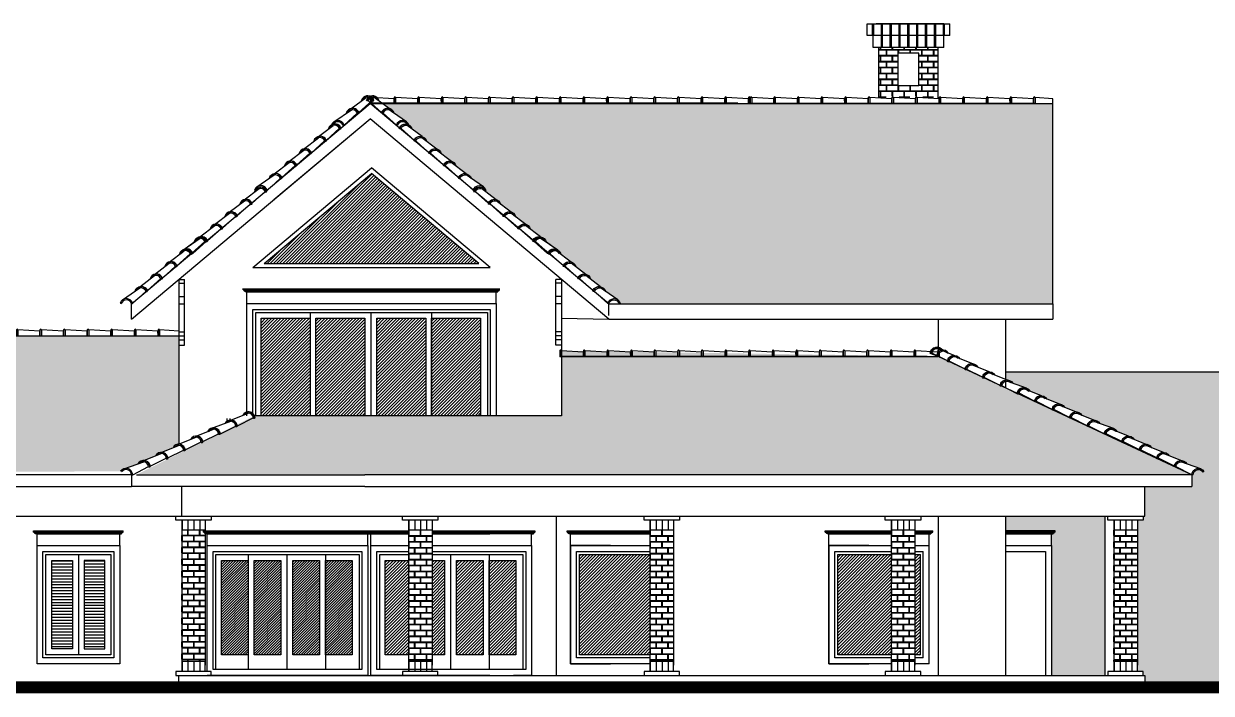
# Model space of a CAD drawing. Header units: millimetres. Extents: x 128 to 761, y 122 to 191.
# Drawn here: x 314.47 to 334.58, y 178.92 to 190.26 of the extents above; entities that cross this region are included whole.
import ezdxf

# ---------------------------------------------------------------- set-up
doc = ezdxf.new("R2010")
doc.units = ezdxf.units.MM
for name, color, linetype in [('ALVENARIA', 7, 'Continuous'), ('CAIXILHOS', 7, 'Continuous'), ('PAREDE', 6, 'Continuous')]:
    doc.layers.add(name, color=color, linetype=linetype)
pattern_1 = [(90, (-80.0025, 17.7912), (-0.1, 6e-18), [])]
pattern_2 = [(45, (-20.5361, -23.588495), (-0.0265165043, 0.0265165043), [])]
pattern_3 = [(90, (-75.9125, 17.7912), (-0.1, 6e-18), [])]
pattern_4 = [(90, (-71.82674, 17.7912), (-0.1, 6e-18), [])]
pattern_5 = [(90, (-68.0575, 17.7912), (-0.1, 6e-18), [])]
pattern_6 = [(0, (-20.5611, -23.5885), (0, 0.25), [0.05, -0.2]), (0, (-20.4361, -23.5385), (0, 0.25), [0.05, -0.2]), (0, (-20.4361, -23.5135), (0, 0.25), [0.05, -0.2]), (90, (-20.5361, -23.5885), (-0.25, 2e-17), [0.25]), (45, (-20.5361, -23.5885), (3e-17, 0.25), [0.07071068, -0.28284272]), (45, (-20.5111, -23.5885), (3e-17, 0.25), [0.03535535, -0.31819804]), (135, (-20.5361, -23.5885), (-0.25, 3e-17), [0.07071068, -0.28284272]), (135, (-20.3111, -23.5885), (-0.25, 3e-17), [0.03535535, -0.31819804]), (26.56505, (-20.4861, -23.5635), (0.25, 2e-10), [0.0559, -0.503117]), (153.43495, (-20.5861, -23.5635), (-0.25, 2e-10), [0.0559, -0.503117]), (26.56505, (-20.4861, -23.5385), (0.25, 2e-10), [0.0559, -0.503117]), (153.43495, (-20.5861, -23.5385), (-0.25, 2e-10), [0.0559, -0.503117])]
pattern_7 = [(45, (-60.317925, -23.588495), (-0.0265165043, 0.0265165043), [])]

# ---------------------------------------------------------------- blocks, each defined once
blk = doc.blocks.new('CUMEEIRA1')
at = {"layer": 'ALVENARIA', "color": 3, "ltscale": 0.5}
for p, q in [((0, 0.1), (0, 0)), ((0, 0), (0.4, 0)), ((0.025, 0.1), (0.025, 0)), ((0.399, 0.075), (0.025, 0.098)), ((0.4, 0), (0.399, 0.075)), ((0.4, 0.1), (0.4, 0)), ((0.4, 0), (0.8, 0)), ((0.425, 0.1), (0.425, 0)), ((0.799, 0.075), (0.425, 0.098)), ((0.8, 0), (0.799, 0.075)), ((0.8, 0.1), (0.8, 0)), ((0.8, 0), (1.2, 0)), ((0.825, 0.1), (0.825, 0)), ((1.199, 0.075), (0.825, 0.098)), ((1.2, 0), (1.199, 0.075)), ((1.2, 0.1), (1.2, 0)), ((1.2, 0), (1.6, 0)), ((1.225, 0.1), (1.225, 0)), ((1.599, 0.075), (1.225, 0.098)), ((1.6, 0), (1.599, 0.075)), ((1.6, 0.1), (1.6, 0)), ((1.6, 0), (2, 0)), ((1.625, 0.1), (1.625, 0)), ((1.999, 0.075), (1.625, 0.098)), ((2, 0), (1.999, 0.075)), ((2, 0.1), (2, 0)), ((2, 0), (2.4, 0)), ((2.025, 0.1), (2.025, 0)), ((2.399, 0.075), (2.025, 0.098)), ((2.4, 0), (2.399, 0.075))]:
    blk.add_line(p, q, dxfattribs=at)
for centre in [(0.012, 0.096), (0.412, 0.096), (0.812, 0.096), (1.212, 0.096), (1.612, 0.096), (2.012, 0.096)]:
    blk.add_arc(centre, 0.013, 355.9613, 160.6924, dxfattribs=at)
blk = doc.blocks.new('CUMEEIRA')
at = {"layer": 'ALVENARIA', "color": 4, "ltscale": 0.5}
for p, q in [((-0.142, 0.13), (-0.131, 0.113)), ((0, 0), (0.018, -0.008)), ((0.018, -0.008), (0.32, 0.002)), ((0.35, -0.003), (0.652, 0.007)), ((0.68, -0.003), (0.976, 0.007)), ((1.003, -0.003), (1.305, 0.007)), ((1.334, -0.003), (1.629, 0.007)), ((0.318, -0.003), (0.337, -0.011)), ((0.648, -0.003), (0.667, -0.011)), ((0.973, -0.003), (0.991, -0.011)), ((1.302, -0.003), (1.32, -0.011)), ((1.626, -0.003), (1.645, -0.011))]:
    blk.add_line(p, q, dxfattribs=at)
at = {"layer": 'ALVENARIA', "color": 3, "ltscale": 0.5}
for p, q in [((-0.076, 0.146), (0.28, 0.112)), ((0.292, 0.13), (0.607, 0.113)), ((0.616, 0.13), (0.931, 0.113)), ((0.94, 0.13), (1.26, 0.113)), ((1.269, 0.13), (1.584, 0.113)), ((0.337, -0.011), (0.348, -0.01)), ((0.667, -0.011), (0.678, -0.01)), ((0.991, -0.011), (1.003, -0.01)), ((1.32, -0.011), (1.331, -0.01)), ((1.645, -0.011), (1.656, -0.01))]:
    blk.add_line(p, q, dxfattribs=at)
at = {"layer": 'ALVENARIA', "color": 4, "ltscale": 0.5}
for centre, radius, start, end in [((-0.083, 0.036), 0.111, 336.6256, 121.8525), ((0.235, 0.033), 0.0907, 336.6256, 109.2265), ((0.568, 0.034), 0.088, 335.4621, 109.848), ((0.893, 0.034), 0.088, 335.4621, 109.848), ((1.222, 0.034), 0.088, 335.4621, 109.848), ((1.546, 0.034), 0.088, 335.4621, 109.848)]:
    blk.add_arc(centre, radius, start, end, dxfattribs=at)
at = {"layer": 'ALVENARIA', "color": 5, "ltscale": 0.5}
blk.add_arc((-0.083, 0.036), 0.0907, 336.6256, 121.8525, dxfattribs=at)
at = {"layer": 'ALVENARIA', "color": 3, "ltscale": 0.5}
for centre, radius, start, end in [((0.238, 0.034), 0.109, 335.7889, 125.8354), ((0.243, 0.029), 0.112, 339.9611, 74.5368), ((0.571, 0.035), 0.106, 334.5638, 127.6865), ((0.575, 0.029), 0.11, 339.5176, 72.6649), ((0.896, 0.035), 0.106, 334.5638, 127.6865), ((0.9, 0.029), 0.11, 339.5176, 72.6649), ((1.225, 0.035), 0.106, 334.5638, 127.6865), ((1.228, 0.029), 0.11, 339.5176, 72.6649), ((1.549, 0.035), 0.106, 334.5638, 127.6865), ((1.553, 0.029), 0.11, 339.5176, 72.6649)]:
    blk.add_arc(centre, radius, start, end, dxfattribs=at)
blk = doc.blocks.new('A$C56FF1092')
at = {"color": 7}
for p, q in [((0, 0), (0, 1.11)), ((0.1, 1.11), (0, 1.11)), ((0.1, 1.048), (0, 1.048)), ((0.1, 1.11), (0.1, 0)), ((0.1, 0.819), (0, 0.819)), ((0.1, 0.699), (0, 0.699)), ((0.1, 0.225), (0, 0.225)), ((0.1, 0.158), (0, 0.158)), ((0.1, 0.09), (0, 0.09)), ((0.1, 0), (0, 0))]:
    blk.add_line(p, q, dxfattribs=at)

msp = doc.modelspace()

# ---------------------------------------------------------------- hatches: boundary and pattern name
h = msp.add_hatch()
h.set_pattern_fill('CONCBLOC', color=8, scale=0.2, style=0)
h.set_pattern_definition([(0, (24.28821, -23.87602), (0.1, 0.1), [0.192, -0.008]), (0, (24.28821, -23.78402), (0.1, 0.1), [0.192, -0.008]), (90, (24.28821, -23.87602), (-0.1, 0.1), [0.092, -0.108]), (90, (24.28021, -23.87602), (-0.1, 0.1), [0.092, -0.108])])
h.paths.add_polyline_path([(329.9553, 189.8588), (328.9541, 189.8588), (328.9541, 189.0165), (329.2739, 189.0365, -0.7573225), (329.2989, 189.0381), (329.2989, 189.013), (329.6739, 189.0365, -0.7573225), (329.6989, 189.0381), (329.6989, 189.013), (329.9553, 189.0291)])
h.paths.add_polyline_path([(329.6297, 189.2088), (329.2797, 189.2088), (329.2797, 189.7588), (329.6297, 189.7588)], flags=16)
h = msp.add_hatch()
h.set_pattern_fill('CONCBLOC', color=8, scale=0.2, style=0)
h.set_pattern_definition([(0, (-60.31793, -23.5885), (0.1, 0.1), [0.192, -0.008]), (0, (-60.31793, -23.4965), (0.1, 0.1), [0.192, -0.008]), (90, (-60.31793, -23.5885), (-0.1, 0.1), [0.092, -0.108]), (90, (-60.32593, -23.5885), (-0.1, 0.1), [0.092, -0.108])])
h.paths.add_polyline_path([(334.4585, 182.6791), (334.4418, 182.6682, 0.7347538), (334.2751, 182.6211), (334.2551, 182.6217), (334.2554, 182.4217), (333.4553, 182.4217), (333.4553, 181.9217), (333.4303, 181.9217), (333.4303, 181.8525), (333.3303, 181.8525), (333.3303, 181.6825), (333.3303, 179.3957), (333.3303, 179.2917), (333.4303, 179.2917), (333.4303, 179.2217), (333.4553, 179.2217), (333.4553, 179.0217), (334.7977, 179.0217), (337.1797, 179.0217), (337.1797, 184.364), (331.0983, 184.364), (331.0983, 184.236), (331.117, 184.2285, -0.0418291), (331.1357, 184.2269, -0.2431071), (331.2188, 184.1719), (331.4355, 184.0949, -0.0258968), (331.4459, 184.0918, -0.2047847), (331.5136, 184.037), (331.7024, 183.9612, -0.0260569), (331.7138, 183.9603, -0.2583509), (331.7989, 183.9033), (332.0002, 183.8223, -0.0259992), (332.0116, 183.8214, -0.2582204), (332.0967, 183.7645), (332.2944, 183.6851, -0.0260569), (332.3058, 183.6842, -0.2580367), (332.3908, 183.6274), (332.5922, 183.5466, -0.0418291), (332.6108, 183.545, -0.2431071), (332.6939, 183.49), (332.9149, 183.4114, -0.1956354), (332.9835, 183.3639), (332.9774, 183.3599, -0.0113056), (332.9797, 183.3557), (333.1774, 183.2764, -0.0260569), (333.1888, 183.2754, -0.2583509), (333.2739, 183.2185), (333.4752, 183.1375, -0.0259992), (333.4866, 183.1366, -0.2582204), (333.5717, 183.0797), (333.7694, 183.0003, -0.0260569), (333.7808, 182.9994, -0.2580367), (333.8658, 182.9426), (334.0672, 182.8618, -0.0418291), (334.0858, 182.8602, -0.2431071), (334.1689, 182.8052), (334.3899, 182.7266, -0.1956354)])
h.paths.add_polyline_path([(332.7768, 181.9217), (331.0983, 181.9217), (331.0983, 181.6717), (331.9368, 181.6717), (331.9368, 181.6517), (331.9287, 181.6517, -0.2154844), (331.9068, 181.6317), (331.9068, 181.6217), (331.8768, 181.6217), (331.8768, 181.4217), (331.8768, 179.2217), (332.7768, 179.2217)])
h = msp.add_hatch()
h.set_pattern_fill('_U', color=8, scale=0.1, angle=90, style=0, pattern_type=0)
h.set_pattern_definition([(90, (356.05728, 182.29758), (-0.1, 6e-18), [])])
h.paths.add_polyline_path([(317.5453, 181.8525), (317.5453, 181.6825), (317.1453, 181.6825), (317.1453, 181.8525)])
h = msp.add_hatch()
h.set_pattern_fill('_U', color=8, scale=0.1, angle=90, style=0, pattern_type=0)
h.set_pattern_definition(pattern_1)
h.paths.add_polyline_path([(321.3853, 181.8525), (321.3853, 181.6825), (320.9853, 181.6825), (320.9853, 181.8525)])
h = msp.add_hatch()
h.set_pattern_fill('_U', color=8, scale=0.1, angle=90, style=0, pattern_type=0)
h.set_pattern_definition(pattern_3)
h.paths.add_polyline_path([(325.4753, 181.8525), (325.4753, 181.6825), (325.0753, 181.6825), (325.0753, 181.8525)])
h = msp.add_hatch()
h.set_pattern_fill('_U', color=8, scale=0.1, angle=90, style=0, pattern_type=0)
h.set_pattern_definition(pattern_4)
h.paths.add_polyline_path([(329.561, 181.8525), (329.561, 181.6825), (329.161, 181.6825), (329.161, 181.8525)])
h = msp.add_hatch()
h.set_pattern_fill('_U', color=8, scale=0.1, angle=90, style=0, pattern_type=0)
h.set_pattern_definition(pattern_5)
h.paths.add_polyline_path([(333.3303, 181.8525), (333.3303, 181.6825), (332.9303, 181.6825), (332.9303, 181.8525)])
h = msp.add_hatch()
h.set_pattern_fill('CONCBLOC', color=8, scale=0.2, style=0)
h.set_pattern_definition([(0, (356.05728, 181.99912), (0.1, 0.1), [0.192, -0.008]), (0, (356.05728, 182.09112), (0.1, 0.1), [0.192, -0.008]), (90, (356.05728, 181.99912), (-0.1, 0.1), [0.092, -0.108]), (90, (356.04928, 181.99912), (-0.1, 0.1), [0.092, -0.108])])
h.paths.add_polyline_path([(317.5453, 181.6825), (317.1453, 181.6825), (317.1453, 179.4617), (317.5453, 179.4617)])
h = msp.add_hatch()
h.set_pattern_fill('CONCBLOC', color=8, scale=0.2, style=0)
h.set_pattern_definition([(0, (-80.0025, 17.7912), (0.1, 0.1), [0.192, -0.008]), (0, (-80.0025, 17.8832), (0.1, 0.1), [0.192, -0.008]), (90, (-80.0025, 17.7912), (-0.1, 0.1), [0.092, -0.108]), (90, (-80.0105, 17.7912), (-0.1, 0.1), [0.092, -0.108])])
h.paths.add_polyline_path([(321.3853, 181.6825), (320.9853, 181.6825), (320.9853, 179.4617), (321.3853, 179.4617)])
h = msp.add_hatch()
h.set_pattern_fill('CONCBLOC', color=8, scale=0.2, style=0)
h.set_pattern_definition([(0, (-75.9125, 17.7912), (0.1, 0.1), [0.192, -0.008]), (0, (-75.9125, 17.8832), (0.1, 0.1), [0.192, -0.008]), (90, (-75.9125, 17.7912), (-0.1, 0.1), [0.092, -0.108]), (90, (-75.9205, 17.7912), (-0.1, 0.1), [0.092, -0.108])])
h.paths.add_polyline_path([(325.4753, 181.6825), (325.0753, 181.6825), (325.0753, 179.4617), (325.4753, 179.4617)])
h = msp.add_hatch()
h.set_pattern_fill('CONCBLOC', color=8, scale=0.2, style=0)
h.set_pattern_definition([(0, (-71.82674, 17.7912), (0.1, 0.1), [0.192, -0.008]), (0, (-71.82674, 17.8832), (0.1, 0.1), [0.192, -0.008]), (90, (-71.82674, 17.7912), (-0.1, 0.1), [0.092, -0.108]), (90, (-71.83474, 17.7912), (-0.1, 0.1), [0.092, -0.108])])
h.paths.add_polyline_path([(329.561, 181.6825), (329.161, 181.6825), (329.161, 179.4617), (329.561, 179.4617)])
h = msp.add_hatch()
h.set_pattern_fill('CONCBLOC', color=8, scale=0.2, style=0)
h.set_pattern_definition([(0, (-68.0575, 17.7912), (0.1, 0.1), [0.192, -0.008]), (0, (-68.0575, 17.8832), (0.1, 0.1), [0.192, -0.008]), (90, (-68.0575, 17.7912), (-0.1, 0.1), [0.092, -0.108]), (90, (-68.0655, 17.7912), (-0.1, 0.1), [0.092, -0.108])])
h.paths.add_polyline_path([(333.3303, 181.6825), (332.9303, 181.6825), (332.9303, 179.4617), (333.3303, 179.4617)])
h = msp.add_hatch()
h.set_pattern_fill('_U', color=8, scale=0.1, angle=90, style=0, pattern_type=0)
h.set_pattern_definition([(270, (356.05728, 178.84658), (-0.1, -6e-18), [])])
h.paths.add_polyline_path([(317.5453, 179.2917), (317.5453, 179.4617), (317.1453, 179.4617), (317.1453, 179.2917)])
h = msp.add_hatch()
h.set_pattern_fill('_U', color=8, scale=0.1, angle=90, style=0, pattern_type=0)
h.set_pattern_definition(pattern_1)
h.paths.add_polyline_path([(321.3853, 179.2917), (321.3853, 179.4617), (320.9853, 179.4617), (320.9853, 179.2917)])
h = msp.add_hatch()
h.set_pattern_fill('_U', color=8, scale=0.1, angle=90, style=0, pattern_type=0)
h.set_pattern_definition(pattern_3)
h.paths.add_polyline_path([(325.4753, 179.2917), (325.4753, 179.4617), (325.0753, 179.4617), (325.0753, 179.2917)])
h = msp.add_hatch()
h.set_pattern_fill('_U', color=8, scale=0.1, angle=90, style=0, pattern_type=0)
h.set_pattern_definition(pattern_4)
h.paths.add_polyline_path([(329.561, 179.2917), (329.561, 179.4617), (329.161, 179.4617), (329.161, 179.2917)])
h = msp.add_hatch()
h.set_pattern_fill('_U', color=8, scale=0.1, angle=90, style=0, pattern_type=0)
h.set_pattern_definition(pattern_5)
h.paths.add_polyline_path([(333.3303, 179.2917), (333.3303, 179.4617), (332.9303, 179.4617), (332.9303, 179.2917)])
at = {"layer": 'CAIXILHOS'}
h = msp.add_hatch(dxfattribs=at)
h.set_pattern_fill('TELHADO', color=3, scale=0.25, style=0)
h.set_pattern_definition([(0, (-60.34293, -24.0885), (0, 0.25), [0.05, -0.2]), (0, (-60.21793, -24.0385), (0, 0.25), [0.05, -0.2]), (0, (-60.21793, -24.0135), (0, 0.25), [0.05, -0.2]), (90, (-60.31793, -24.0885), (-0.25, 2e-17), [0.25]), (45, (-60.31793, -24.0885), (3e-17, 0.25), [0.07071068, -0.28284272]), (45, (-60.29293, -24.0885), (3e-17, 0.25), [0.03535535, -0.31819804]), (135, (-60.31793, -24.0885), (-0.25, 3e-17), [0.07071068, -0.28284272]), (135, (-60.09293, -24.0885), (-0.25, 3e-17), [0.03535535, -0.31819804]), (26.56505, (-60.26793, -24.0635), (0.25, 2e-10), [0.0559, -0.503117]), (153.43495, (-60.36793, -24.0635), (-0.25, 2e-10), [0.0559, -0.503117]), (26.56505, (-60.26793, -24.0385), (0.25, 2e-10), [0.0559, -0.503117]), (153.43495, (-60.36793, -24.0385), (-0.25, 2e-10), [0.0559, -0.503117])])
h.paths.add_polyline_path([(331.8983, 185.5185), (331.8983, 188.9105), (331.5738, 188.9105), (326.7683, 188.9105), (320.5435, 188.9105), (320.6614, 188.8221, -0.0418291), (320.679, 188.8158, -0.2431071), (320.745, 188.7411), (320.9382, 188.6081, -0.1892051), (320.9912, 188.547, -0.2146783), (321.0429, 188.4773), (321.2133, 188.3494, -0.0260569), (321.2241, 188.3456, -0.2583509), (321.2915, 188.2686), (321.465, 188.1382, -0.0259992), (321.4758, 188.1344, -0.2582204), (321.5432, 188.0574), (321.7136, 187.9296, -0.0260569), (321.7244, 187.9257, -0.2580367), (321.7918, 187.8488), (321.9654, 187.7187, -0.0418291), (321.983, 187.7123, -0.2431071), (322.0491, 187.6377), (322.2422, 187.5046, -0.1956354), (322.2962, 187.4409), (322.2889, 187.4386, -0.0757551), (322.3003, 187.4088), (322.4707, 187.281, -0.0260569), (322.4815, 187.2771, -0.2583509), (322.5489, 187.2001), (322.7224, 187.0698, -0.0259992), (322.7332, 187.0659, -0.2582204), (322.8006, 186.989), (322.9711, 186.8611, -0.0260569), (322.9818, 186.8573, -0.2580367), (323.0493, 186.7804), (323.2228, 186.6502, -0.0355894), (323.2379, 186.645, -0.0331977), (323.2517, 186.6403, -0.2582204), (323.3191, 186.5634), (323.3657, 186.5284), (323.4996, 186.4362, -0.0588678), (323.5211, 186.4215, -0.200684), (323.5678, 186.3547), (323.7413, 186.2243, -0.0259992), (323.752, 186.2205, -0.2582204), (323.8195, 186.1435), (323.9899, 186.0157, -0.0260569), (324.0007, 186.0118, -0.2580367), (324.0681, 185.9349), (324.2417, 185.8047, -0.0418291), (324.2593, 185.7984, -0.2431071), (324.3253, 185.7237), (324.5185, 185.5907, -0.2165087), (324.5749, 185.5185)])
h = msp.add_hatch(dxfattribs=at)
h.set_pattern_fill('ANSI31', color=142, scale=0.3, style=0)
h.set_pattern_definition(pattern_7)
h.paths.add_polyline_path([(322.1799, 186.1987), (320.3606, 187.7252), (318.5413, 186.1986)])
h = msp.add_hatch(dxfattribs=at)
h.set_pattern_fill('ANSI31', color=142, scale=0.3, style=0)
h.set_pattern_definition(pattern_7)
h.paths.add_polyline_path([(322.2068, 185.2717), (321.3779, 185.2717), (321.3779, 183.6217), (322.2068, 183.6217)])
h.paths.add_polyline_path([(321.2779, 185.2717), (320.4489, 185.2717), (320.4489, 183.6217), (321.2779, 183.6217)])
h.paths.add_polyline_path([(320.2489, 185.2717), (319.42, 185.2717), (319.42, 183.6217), (320.2489, 183.6217)])
h.paths.add_polyline_path([(319.32, 185.2717), (318.491, 185.2717), (318.491, 183.6217), (319.32, 183.6217)])
h = msp.add_hatch(dxfattribs=at)
h.set_pattern_fill('TELHADO', scale=0.25, style=0)
h.set_pattern_definition(pattern_6)
h.paths.add_polyline_path([(317.0978, 184.9765), (310.3703, 184.9765), (305.351, 182.6389), (316.1118, 182.6797), (317.0978, 183.1381)])
h = msp.add_hatch(dxfattribs=at)
h.set_pattern_fill('TELHADO', color=4, scale=0.25, style=0)
h.set_pattern_definition(pattern_6)
h.paths.add_polyline_path([(329.9553, 184.6268), (323.5803, 184.7201), (323.5803, 183.6217), (318.3792, 183.6217), (316.3795, 182.6217), (334.2551, 182.6217)])
h = msp.add_hatch(dxfattribs=at)
h.set_pattern_fill('ANSI31', color=142, scale=0.3, style=0)
h.set_pattern_definition(pattern_2)
h.paths.add_polyline_path([(328.2553, 181.2717), (328.2553, 179.5717), (329.161, 179.5717), (329.161, 181.2717)])
h.paths.add_polyline_path([(329.561, 179.5717), (329.6553, 179.5717), (329.6553, 181.2717), (329.561, 181.2717)])
h.paths.add_polyline_path([(325.0753, 181.2717), (323.8809, 181.2717), (323.8809, 179.5717), (325.0753, 179.5717)])
h = msp.add_hatch(dxfattribs=at)
h.set_pattern_fill('_U', color=256, scale=0.05, style=0, pattern_type=0)
h.set_pattern_definition([(0, (-71.32119, -27.088873), (0, 0.05), [])])
h.paths.add_polyline_path([(314.9453, 179.6717), (315.2953, 179.6717), (315.2953, 181.1717), (314.9453, 181.1717)])
h.paths.add_polyline_path([(315.8453, 181.1717), (315.4953, 181.1717), (315.4953, 179.6717), (315.8453, 179.6717)])
h = msp.add_hatch(dxfattribs=at)
h.set_pattern_fill('ANSI31', color=142, scale=0.01, style=0)
h.set_pattern_definition([(45, (-78.62119, 17.791197), (-0.0224506403, 0.0224506403), [])])
h.paths.add_polyline_path([(318.2717, 181.1717), (317.8178, 181.1717), (317.8178, 179.5717), (318.2717, 179.5717)])
h.paths.add_polyline_path([(318.8257, 181.1717), (318.3717, 181.1717), (318.3717, 179.5717), (318.8257, 179.5717)])
h.paths.add_polyline_path([(319.0257, 179.5717), (319.4796, 179.5717), (319.4796, 181.1717), (319.0257, 181.1717)])
h.paths.add_polyline_path([(320.0336, 181.1717), (319.5796, 181.1717), (319.5796, 179.5717), (320.0336, 179.5717)])
h = msp.add_hatch(dxfattribs=at)
h.set_pattern_fill('ANSI31', color=142, scale=0.3, style=0)
h.set_pattern_definition(pattern_2)
h.paths.add_polyline_path([(322.3529, 179.5717), (322.3666, 179.5717), (322.8068, 179.5717), (322.8068, 181.1717), (322.3666, 181.1717), (322.3529, 181.1717)])
h.paths.add_polyline_path([(321.7989, 179.5717), (322.2529, 179.5717), (322.2529, 181.1717), (321.7989, 181.1717)])
h.paths.add_polyline_path([(321.5989, 181.1717), (321.3853, 181.1717), (321.3853, 179.5717), (321.5989, 179.5717)])
h.paths.add_polyline_path([(320.9853, 181.1717), (320.591, 181.1717), (320.591, 179.5717), (320.9853, 179.5717)])

# ---------------------------------------------------------------- linework, layer by layer
at = {"color": 7}
for p, q in [((328.7541, 190.2588), (330.1553, 190.2588)), ((328.7541, 190.0588), (328.7541, 190.2588)), ((328.8445, 190.0588), (328.8445, 190.2587)), ((328.8645, 190.0588), (328.8645, 190.2587)), ((330.0553, 190.2588), (328.9053, 190.2588)), ((328.9945, 190.0588), (328.9945, 190.2587)), ((329.0145, 190.0588), (329.0145, 190.2587)), ((329.1445, 190.0588), (329.1445, 190.2587)), ((329.1645, 190.0588), (329.1645, 190.2587)), ((329.2945, 190.0588), (329.2945, 190.2587)), ((329.3145, 190.0588), (329.3145, 190.2587)), ((329.4445, 190.0588), (329.4445, 190.2587)), ((329.4645, 190.0588), (329.4645, 190.2587)), ((329.5945, 190.0588), (329.5945, 190.2587)), ((329.6145, 190.0588), (329.6145, 190.2587)), ((329.7445, 190.0588), (329.7445, 190.2587)), ((329.7645, 190.0588), (329.7645, 190.2587)), ((329.8945, 190.0588), (329.8945, 190.2587)), ((329.9145, 190.0588), (329.9145, 190.2587)), ((330.0445, 190.0588), (330.0445, 190.2587)), ((330.0645, 190.0588), (330.0645, 190.2587)), ((330.1553, 190.0588), (330.1553, 190.2588)), ((330.1553, 190.0588), (328.7541, 190.0588)), ((328.8541, 189.8588), (328.8541, 190.0588)), ((328.9945, 189.8588), (328.9945, 190.0587)), ((329.0145, 189.8588), (329.0145, 190.0587)), ((329.1445, 189.8588), (329.1445, 190.0587)), ((329.1645, 189.8588), (329.1645, 190.0587)), ((329.2945, 189.8588), (329.2945, 190.0587)), ((329.3145, 189.8588), (329.3145, 190.0587)), ((329.4445, 189.8588), (329.4445, 190.0587)), ((329.4645, 189.8588), (329.4645, 190.0587)), ((329.5945, 189.8588), (329.5945, 190.0587)), ((329.6145, 189.8588), (329.6145, 190.0587)), ((329.7445, 189.8588), (329.7445, 190.0587)), ((329.7645, 189.8588), (329.7645, 190.0587)), ((329.8945, 189.8588), (329.8945, 190.0587)), ((329.9145, 189.8588), (329.9145, 190.0587)), ((330.0553, 189.8588), (330.0553, 190.0588)), ((330.0553, 189.8588), (328.8541, 189.8588)), ((328.9541, 189.0165), (328.9541, 189.8588)), ((329.9553, 188.9917), (329.9553, 189.8588)), ((329.2797, 189.2088), (329.2797, 189.7588)), ((329.6297, 189.7588), (329.2797, 189.7588)), ((329.6297, 189.2088), (329.6297, 189.7588)), ((329.6297, 189.2088), (329.2797, 189.2088)), ((326.5628, 188.9131), (320.3378, 188.9131)), ((318.7063, 187.2805), (320.3378, 188.6495)), ((318.1889, 185.7517), (318.1889, 185.7729)), ((318.1889, 185.7717), (322.5322, 185.7717)), ((318.1889, 185.7517), (322.5322, 185.7517)), ((318.2189, 185.7317), (322.5022, 185.7317)), ((318.2189, 185.7217), (318.2189, 185.7317)), ((318.2389, 185.7217), (318.2189, 185.7217)), ((318.2389, 185.7217), (318.2189, 185.7217)), ((318.2389, 185.7217), (322.4822, 185.7217)), ((322.4722, 185.7217), (318.2489, 185.7217)), ((318.2489, 185.5217), (318.2489, 185.7217)), ((322.4722, 185.5217), (322.4722, 185.7217)), ((322.4822, 185.7217), (322.5022, 185.7217)), ((322.4822, 185.7217), (322.5022, 185.7217)), ((322.5022, 185.7217), (322.5022, 185.7317)), ((323.5803, 185.276), (324.3803, 185.2574)), ((331.0983, 185.2574), (331.0983, 184.0937)), ((329.7693, 184.6268), (323.5443, 184.6268)), ((331.0983, 181.9217), (331.0983, 179.2217)), ((314.6353, 181.6517), (314.6353, 181.6729)), ((314.6353, 181.6717), (316.1553, 181.6717)), ((314.6353, 181.6517), (316.1553, 181.6517)), ((314.6653, 181.6217), (314.6653, 181.6317)), ((314.6653, 181.6317), (316.1253, 181.6317)), ((314.6853, 181.6217), (314.6653, 181.6217)), ((314.6853, 181.6217), (314.6653, 181.6217)), ((314.6853, 181.6217), (316.1053, 181.6217)), ((314.6953, 181.4217), (314.6953, 181.6217)), ((316.0953, 181.6217), (314.6953, 181.6217)), ((316.0953, 181.4217), (316.0953, 181.6217)), ((316.1053, 181.6217), (316.1253, 181.6217)), ((316.1053, 181.6217), (316.1253, 181.6217)), ((316.1253, 181.6217), (316.1253, 181.6317)), ((316.1553, 181.6517), (316.1553, 181.6729)), ((317.5157, 181.6517), (317.5157, 181.6729)), ((317.5157, 181.6717), (320.3589, 181.6717)), ((317.5157, 181.6517), (320.3589, 181.6517)), ((317.5457, 181.6317), (320.3289, 181.6317)), ((317.5457, 181.6217), (317.5457, 181.6317)), ((317.5657, 181.6217), (317.5457, 181.6217)), ((317.5657, 181.6217), (317.5457, 181.6217)), ((317.5657, 181.6217), (320.3089, 181.6217)), ((320.2989, 181.6217), (317.5757, 181.6217)), ((317.5757, 181.4217), (317.5757, 181.6217)), ((320.2889, 181.6717), (320.9853, 181.6717)), ((320.2889, 181.6517), (320.9853, 181.6517)), ((320.2989, 181.4217), (320.2989, 181.6217)), ((320.3089, 181.6217), (320.9853, 181.6217)), ((320.3189, 181.6317), (320.9853, 181.6317)), ((320.3489, 181.4217), (320.3489, 181.6217)), ((320.9853, 181.6217), (320.3489, 181.6217)), ((321.3853, 181.6717), (323.1266, 181.6717)), ((321.3853, 181.6517), (323.1241, 181.6517)), ((321.3853, 181.6317), (323.1022, 181.6317)), ((323.1022, 181.6217), (321.3853, 181.6217)), ((321.3853, 181.6217), (322.3666, 181.6217)), ((323.0722, 181.4217), (323.0722, 181.6217)), ((323.0822, 181.6217), (323.1022, 181.6217)), ((323.0822, 181.6217), (323.1022, 181.6217)), ((323.1022, 181.6217), (323.1022, 181.6317)), ((323.1322, 181.6517), (323.1322, 181.6729)), ((323.6709, 181.6517), (323.6709, 181.6729)), ((323.6709, 181.6717), (325.0753, 181.6717)), ((323.6709, 181.6517), (325.0753, 181.6517)), ((323.7009, 181.6317), (325.0753, 181.6317)), ((323.7009, 181.6217), (323.7009, 181.6317)), ((323.7209, 181.6217), (323.7009, 181.6217)), ((323.7209, 181.6217), (323.7009, 181.6217)), ((323.7209, 181.6217), (325.0753, 181.6217)), ((325.0753, 181.6217), (323.7309, 181.6217)), ((323.7309, 181.4217), (323.7309, 181.6217)), ((328.0453, 181.6517), (328.0453, 181.6729)), ((328.0453, 181.6717), (329.161, 181.6717)), ((328.0453, 181.6517), (329.161, 181.6517)), ((328.0753, 181.6217), (328.0753, 181.6317)), ((328.0753, 181.6317), (329.161, 181.6317)), ((328.0953, 181.6217), (328.0753, 181.6217)), ((328.0953, 181.6217), (328.0753, 181.6217)), ((328.0953, 181.6217), (329.161, 181.6217)), ((328.1053, 181.4217), (328.1053, 181.6217)), ((329.161, 181.6217), (328.1053, 181.6217)), ((329.561, 181.6717), (329.8653, 181.6717)), ((329.561, 181.6517), (329.8653, 181.6517)), ((329.561, 181.6317), (329.8353, 181.6317)), ((329.8053, 181.6217), (329.561, 181.6217)), ((329.561, 181.6217), (329.8053, 181.6217)), ((329.8053, 181.4217), (329.8053, 181.6217)), ((329.8153, 181.6217), (329.8353, 181.6217)), ((329.8153, 181.6217), (329.8353, 181.6217)), ((329.8353, 181.6217), (329.8353, 181.6317)), ((329.8653, 181.6517), (329.8653, 181.6729))]:
    msp.add_line(p, q, dxfattribs=at)
at = {"color": 6}
for p, q in [((334.2551, 182.6217), (329.9553, 184.6268)), ((334.2551, 182.6217), (320.2489, 182.6217)), ((334.2551, 182.6217), (334.2554, 182.4217)), ((320.2489, 182.4217), (334.2554, 182.4217))]:
    msp.add_line(p, q, dxfattribs=at)
at = {"color": 4}
for p, q in [((317.9157, 183.5045), (317.9157, 183.5717)), ((317.9657, 183.5223), (317.9657, 183.5717))]:
    msp.add_line(p, q, dxfattribs=at)
at = {"color": 2}
for p, q in [((333.4553, 181.9217), (333.4553, 182.4217)), ((317.1453, 181.9217), (333.4553, 181.9217)), ((317.1453, 181.8525), (317.1453, 179.3957)), ((317.5305, 181.9217), (317.5453, 181.9217)), ((317.5453, 181.8525), (317.5453, 181.6825)), ((320.9853, 181.8525), (320.9853, 179.3957)), ((321.3705, 181.9217), (321.3853, 181.9217)), ((321.3853, 181.8525), (321.3853, 181.6825)), ((323.4901, 181.9217), (323.4901, 179.2217)), ((325.0753, 181.8525), (325.0753, 179.3957)), ((325.4605, 181.9217), (325.4753, 181.9217)), ((325.4753, 181.8525), (325.4753, 181.6825)), ((329.161, 181.8525), (329.161, 179.3957)), ((329.5463, 181.9217), (329.561, 181.9217)), ((329.561, 181.8525), (329.561, 181.6825)), ((329.9559, 181.9217), (329.9559, 179.2217)), ((332.9303, 181.8525), (332.9303, 179.3957)), ((333.3155, 181.9217), (333.3303, 181.9217)), ((333.3303, 181.8525), (333.3303, 181.6825)), ((317.5453, 181.6825), (317.1453, 181.6825)), ((317.5453, 181.6825), (317.5453, 179.3957)), ((321.3853, 181.6825), (320.9853, 181.6825)), ((321.3853, 181.6825), (321.3853, 179.3957)), ((325.4753, 181.6825), (325.0753, 181.6825)), ((325.4753, 181.6825), (325.4753, 179.3957)), ((329.561, 181.6825), (329.161, 181.6825)), ((329.561, 181.6825), (329.561, 179.3957)), ((333.3303, 181.6825), (332.9303, 181.6825)), ((333.3303, 181.6825), (333.3303, 179.3957)), ((317.5453, 179.4617), (317.1453, 179.4617)), ((317.1453, 179.4617), (317.1453, 179.4617)), ((317.1453, 179.4617), (317.1453, 179.2917)), ((317.5453, 179.2917), (317.5453, 179.4617)), ((321.3853, 179.4617), (320.9853, 179.4617)), ((320.9853, 179.4617), (320.9853, 179.4617)), ((320.9853, 179.4617), (320.9853, 179.2917)), ((321.3853, 179.2917), (321.3853, 179.4617)), ((325.0753, 179.4617), (325.0753, 179.2917)), ((325.0753, 179.4617), (325.0753, 179.4617)), ((325.4753, 179.4617), (325.0753, 179.4617)), ((325.4753, 179.2917), (325.4753, 179.4617)), ((329.561, 179.4617), (329.161, 179.4617)), ((329.161, 179.4617), (329.161, 179.4617)), ((329.161, 179.4617), (329.161, 179.2917)), ((329.561, 179.2917), (329.561, 179.4617)), ((332.9303, 179.4617), (332.9303, 179.2917)), ((332.9303, 179.4617), (332.9303, 179.4617)), ((333.3303, 179.4617), (332.9303, 179.4617)), ((333.3303, 179.2917), (333.3303, 179.4617)), ((317.5305, 179.2225), (317.5453, 179.2225)), ((317.5305, 179.2225), (317.5453, 179.2225)), ((321.3705, 179.2225), (321.3853, 179.2225)), ((321.3705, 179.2225), (321.3853, 179.2225)), ((325.4605, 179.2225), (325.4753, 179.2225)), ((325.4605, 179.2225), (325.4753, 179.2225)), ((329.5463, 179.2225), (329.561, 179.2225)), ((329.5463, 179.2225), (329.561, 179.2225)), ((333.3155, 179.2225), (333.3303, 179.2225)), ((333.3155, 179.2225), (333.3303, 179.2225))]:
    msp.add_line(p, q, dxfattribs=at)
at = {"color": 8}
msp.add_line((306.0953, 181.9225), (317.1453, 181.9225), dxfattribs=at)
at = {"color": 2}
for points in [[(317.0453, 181.9225), (317.6453, 181.9225), (317.6453, 181.8525), (317.0453, 181.8525)], [(320.8853, 181.9225), (321.4853, 181.9225), (321.4853, 181.8525), (320.8853, 181.8525)], [(324.9753, 181.9225), (325.5753, 181.9225), (325.5753, 181.8525), (324.9753, 181.8525)], [(329.061, 181.9225), (329.661, 181.9225), (329.661, 181.8525), (329.061, 181.8525)], [(332.8303, 181.9225), (333.4303, 181.9225), (333.4303, 181.8525), (332.8303, 181.8525)], [(317.0453, 179.2217), (317.6453, 179.2217), (317.6453, 179.2917), (317.0453, 179.2917)], [(317.0453, 179.2217), (317.6453, 179.2217), (317.6453, 179.2917), (317.0453, 179.2917)], [(320.8853, 179.2217), (321.4853, 179.2217), (321.4853, 179.2917), (320.8853, 179.2917)], [(320.8853, 179.2217), (321.4853, 179.2217), (321.4853, 179.2917), (320.8853, 179.2917)], [(324.9753, 179.2217), (325.5753, 179.2217), (325.5753, 179.2917), (324.9753, 179.2917)], [(324.9753, 179.2217), (325.5753, 179.2217), (325.5753, 179.2917), (324.9753, 179.2917)], [(329.061, 179.2217), (329.661, 179.2217), (329.661, 179.2917), (329.061, 179.2917)], [(329.061, 179.2217), (329.661, 179.2217), (329.661, 179.2917), (329.061, 179.2917)], [(332.8303, 179.2217), (333.4303, 179.2217), (333.4303, 179.2917), (332.8303, 179.2917)], [(332.8303, 179.2217), (333.4303, 179.2217), (333.4303, 179.2917), (332.8303, 179.2917)]]:
    msp.add_lwpolyline(points, close=True, dxfattribs=at)
at = {"color": 7}
for centre, start, end in [((318.2301, 185.7659), 203.30018, 251.9418), ((322.491, 185.7659), 288.0582, 336.69982), ((314.6764, 181.6659), 203.30018, 251.9418), ((316.1141, 181.6659), 288.0582, 336.69982), ((317.5569, 181.6659), 203.30018, 251.9418), ((323.091, 181.6659), 288.0582, 336.69982), ((323.712, 181.6659), 203.30018, 251.9418), ((328.0864, 181.6659), 203.30018, 251.9418), ((329.8241, 181.6659), 288.0582, 336.69982)]:
    msp.add_arc(centre, 0.036, start, end, dxfattribs=at)
at = {"layer": 'ALVENARIA', "color": 3, "ltscale": 0.5}
for p, q in [((320.0155, 188.8231), (320.2681, 189.0126)), ((320.2823, 188.9563), (320.2743, 188.9644)), ((320.3932, 188.9563), (320.4012, 188.9644)), ((320.6601, 188.8231), (320.4074, 189.0126)), ((325.1433, 189.0105), (325.1433, 188.9105)), ((325.1433, 188.9105), (325.5433, 188.9105)), ((325.1683, 189.0105), (325.1683, 188.9105)), ((325.5422, 188.9856), (325.1683, 189.009)), ((325.5433, 188.9105), (325.5422, 188.9856)), ((325.5433, 189.0105), (325.5433, 188.9105)), ((325.5433, 188.9105), (325.9433, 188.9105)), ((325.5683, 189.0105), (325.5683, 188.9105)), ((325.9422, 188.9856), (325.5683, 189.009)), ((325.9433, 188.9105), (325.9422, 188.9856)), ((325.9433, 189.0105), (325.9433, 188.9105)), ((325.9433, 188.9105), (326.3433, 188.9105)), ((325.9683, 189.0105), (325.9683, 188.9105)), ((326.3422, 188.9856), (325.9683, 189.009)), ((326.3433, 188.9105), (326.3422, 188.9856)), ((326.3433, 189.0105), (326.3433, 188.9105)), ((326.3433, 188.9105), (326.7433, 188.9105)), ((326.3683, 189.0105), (326.3683, 188.9105)), ((326.7422, 188.9856), (326.3683, 189.009)), ((326.7433, 188.9105), (326.7422, 188.9856)), ((326.7433, 189.0105), (326.7433, 188.9105)), ((326.7683, 189.0105), (326.7683, 188.9105)), ((331.5738, 189.0105), (331.5738, 188.9105)), ((331.5738, 188.9105), (331.8983, 188.9105)), ((331.5988, 189.0105), (331.5988, 188.9105)), ((331.8983, 188.9902), (331.5988, 189.009)), ((319.724, 188.5988), (320.0186, 188.8018)), ((320.1403, 188.7441), (320.1482, 188.7522)), ((320.5352, 188.7441), (320.5273, 188.7522)), ((320.9515, 188.5988), (320.657, 188.8018)), ((315.1453, 185.0765), (315.1453, 184.9765)), ((315.1703, 185.0765), (315.1703, 184.9765)), ((315.5442, 185.0516), (315.1703, 185.075)), ((315.5453, 184.9765), (315.5442, 185.0516)), ((315.5453, 185.0765), (315.5453, 184.9765)), ((315.5703, 185.0765), (315.5703, 184.9765)), ((315.9442, 185.0516), (315.5703, 185.075)), ((315.9453, 184.9765), (315.9442, 185.0516)), ((315.9453, 185.0765), (315.9453, 184.9765)), ((315.9703, 185.0765), (315.9703, 184.9765)), ((316.3442, 185.0516), (315.9703, 185.075)), ((316.3453, 184.9765), (316.3442, 185.0516)), ((316.3453, 185.0765), (316.3453, 184.9765)), ((316.3703, 185.0765), (316.3703, 184.9765)), ((316.7442, 185.0516), (316.3703, 185.075)), ((316.7453, 184.9765), (316.7442, 185.0516)), ((316.7453, 185.0765), (316.7453, 184.9765)), ((316.7703, 185.0765), (316.7703, 184.9765)), ((317.0953, 185.0546), (316.7703, 185.075)), ((315.1453, 184.9765), (315.5453, 184.9765)), ((315.5453, 184.9765), (315.9453, 184.9765)), ((315.9453, 184.9765), (316.3453, 184.9765)), ((316.3453, 184.9765), (316.7453, 184.9765)), ((316.7453, 184.9765), (317.0953, 184.9765)), ((328.3498, 184.7242), (328.3498, 184.6242)), ((328.3498, 184.6242), (328.7498, 184.6242)), ((328.3748, 184.7242), (328.3748, 184.6242)), ((328.7487, 184.6992), (328.3748, 184.7227)), ((328.7498, 184.6242), (328.7487, 184.6992)), ((328.7498, 184.7242), (328.7498, 184.6242)), ((328.7498, 184.6242), (329.1498, 184.6242)), ((328.7748, 184.7242), (328.7748, 184.6242)), ((329.1487, 184.6992), (328.7748, 184.7227)), ((329.1498, 184.6242), (329.1487, 184.6992)), ((329.1498, 184.7242), (329.1498, 184.6242)), ((329.1498, 184.6242), (329.5498, 184.6242)), ((329.1748, 184.7242), (329.1748, 184.6242)), ((329.5487, 184.6992), (329.1748, 184.7227)), ((329.5498, 184.6242), (329.5487, 184.6992)), ((329.5498, 184.7242), (329.5498, 184.6242)), ((329.5498, 184.6242), (329.9498, 184.6242)), ((329.5748, 184.7242), (329.5748, 184.6242)), ((329.9487, 184.6992), (329.5748, 184.7227)), ((329.9498, 184.6242), (329.9487, 184.6992)), ((329.9498, 184.7242), (329.9498, 184.6242)), ((329.9748, 184.7242), (329.9748, 184.6242)), ((329.9801, 184.7726), (330.0324, 184.712)), ((317.9798, 183.5478), (318.2728, 183.6654)), ((317.6402, 183.4066), (317.9772, 183.5264)), ((318.0799, 183.4391), (318.0896, 183.4449)), ((318.3791, 183.5787), (318.3889, 183.5844)), ((317.0924, 183.137), (317.3898, 183.2566)), ((317.3901, 183.2758), (317.6832, 183.3934)), ((317.7903, 183.3071), (317.8001, 183.3128)), ((316.7981, 182.9997), (317.0912, 183.1174)), ((317.1983, 183.031), (317.2081, 183.0368)), ((317.4961, 183.1699), (317.5059, 183.1757)), ((316.1651, 182.7218), (316.5022, 182.8415)), ((316.5047, 182.8629), (316.7978, 182.9806)), ((316.9041, 182.8939), (316.9139, 182.8996)), ((316.6049, 182.7543), (316.6146, 182.7601))]:
    msp.add_line(p, q, dxfattribs=at)
at = {"layer": 'ALVENARIA', "color": 4, "ltscale": 0.5}
for p, q in [((320.1457, 188.7586), (320.3705, 188.9602)), ((320.3015, 188.9506), (320.2823, 188.9563)), ((320.5298, 188.7586), (320.305, 188.9602)), ((320.3741, 188.9506), (320.3932, 188.9563)), ((319.8947, 188.5416), (320.1195, 188.7432)), ((320.1211, 188.7384), (320.1403, 188.7441)), ((320.5544, 188.7384), (320.5352, 188.7441)), ((320.7808, 188.5416), (320.556, 188.7432)), ((319.6834, 188.5444), (319.7024, 188.5382)), ((319.8756, 188.5359), (319.8947, 188.5416)), ((320.8, 188.5359), (320.7808, 188.5416)), ((320.9921, 188.5444), (320.9731, 188.5382)), ((329.8499, 184.6726), (329.8299, 184.6731)), ((329.8299, 184.6731), (329.95, 184.6292)), ((330.0334, 184.7306), (330.0166, 184.7196)), ((317.7903, 183.3071), (318.0596, 183.4436)), ((318.0599, 183.4386), (318.0799, 183.4391)), ((318.0888, 183.4517), (318.3582, 183.5882)), ((318.3591, 183.5781), (318.3791, 183.5787)), ((317.5051, 183.1827), (317.7685, 183.3163)), ((317.5869, 183.3645), (317.6036, 183.3535)), ((317.7703, 183.3065), (317.7903, 183.3071)), ((317.7703, 183.3065), (317.7903, 183.3071)), ((316.9131, 182.9067), (317.1765, 183.0402)), ((317.1783, 183.0305), (317.1983, 183.031)), ((317.2058, 183.043), (317.4751, 183.1795)), ((317.4761, 183.1693), (317.4961, 183.1699)), ((316.6138, 182.7669), (316.8832, 182.9034)), ((316.8841, 182.8933), (316.9041, 182.8939)), ((316.2953, 182.6217), (316.3153, 182.6223)), ((316.3153, 182.6223), (316.5846, 182.7588)), ((316.5849, 182.7537), (316.6049, 182.7543))]:
    msp.add_line(p, q, dxfattribs=at)
at = {"layer": 'ALVENARIA', "color": 3, "ltscale": 0.5}
for centre, radius, start, end in [((320.2909, 188.9298), 0.1057, 14.56383, 167.68651), ((320.2975, 188.9277), 0.11, 19.51761, 112.66493), ((320.378, 188.9277), 0.11, 67.33507, 160.48239), ((320.3846, 188.9298), 0.1057, 12.31349, 165.43617), ((325.1556, 189.0062), 0.013, 355.96131, 160.69241), ((325.5556, 189.0062), 0.013, 355.96131, 160.69241), ((325.9556, 189.0062), 0.013, 355.96131, 160.69241), ((326.3556, 189.0062), 0.013, 355.96131, 160.69241), ((326.7556, 189.0062), 0.013, 355.96131, 160.69241), ((331.5861, 189.0062), 0.013, 355.96131, 160.69241), ((320.0358, 188.7145), 0.1086, 15.78894, 165.83541), ((320.043, 188.714), 0.1119, 19.96107, 114.53676), ((320.6325, 188.714), 0.1119, 65.46324, 160.03893), ((320.6397, 188.7145), 0.1086, 14.16459, 164.21106), ((315.1575, 185.0722), 0.013, 355.96131, 160.69241), ((315.5575, 185.0722), 0.013, 355.96131, 160.69241), ((315.9575, 185.0722), 0.013, 355.96131, 160.69241), ((316.3575, 185.0722), 0.013, 355.96131, 160.69241), ((316.7575, 185.0722), 0.013, 355.96131, 160.69241), ((328.362, 184.7199), 0.013, 355.96131, 160.69241), ((328.762, 184.7199), 0.013, 355.96131, 160.69241), ((329.162, 184.7199), 0.013, 355.96131, 160.69241), ((329.562, 184.7199), 0.013, 355.96131, 160.69241), ((330.0384, 184.6233), 0.1086, 29.16459, 179.21106), ((329.962, 184.7199), 0.013, 355.96131, 160.69241), ((318.2734, 183.5795), 0.1057, 359.56383, 152.68651), ((318.2793, 183.5758), 0.11, 4.51761, 97.66493), ((317.6846, 183.3079), 0.1057, 359.56383, 152.68651), ((317.6904, 183.3042), 0.11, 4.51761, 97.66493), ((317.9713, 183.4376), 0.1086, 0.78894, 150.83541), ((317.9781, 183.4352), 0.1119, 4.96107, 99.53676), ((317.3904, 183.1707), 0.1057, 359.56383, 152.68651), ((317.3962, 183.167), 0.11, 4.51761, 97.66493), ((317.0926, 183.0318), 0.1057, 359.56383, 152.68651), ((317.0984, 183.0281), 0.11, 4.51761, 97.66493), ((316.4963, 182.7528), 0.1086, 0.78894, 150.83541), ((316.5031, 182.7504), 0.1119, 4.96107, 99.53676), ((316.7984, 182.8947), 0.1057, 359.56383, 152.68651), ((316.8042, 182.8909), 0.11, 4.51761, 97.66493)]:
    msp.add_arc(centre, radius, start, end, dxfattribs=at)
at = {"layer": 'ALVENARIA', "color": 4, "ltscale": 0.5}
for centre, radius, start, end in [((320.2892, 188.9271), 0.088, 15.46211, 149.84798), ((320.3863, 188.9271), 0.088, 30.15202, 164.53789), ((320.0342, 188.7124), 0.0907, 16.62558, 149.22649), ((320.6414, 188.7124), 0.0907, 30.77351, 163.37442), ((319.7886, 188.5099), 0.1107, 16.62558, 161.85248), ((320.8869, 188.5099), 0.1107, 18.14752, 163.37442), ((329.9406, 184.67), 0.1107, 33.14752, 178.37442), ((330.0405, 184.6216), 0.0907, 45.77351, 178.37442), ((318.2711, 183.5774), 0.088, 0.46211, 134.84798), ((317.6796, 183.3039), 0.1107, 1.62558, 146.85248), ((317.9692, 183.436), 0.0907, 1.62558, 134.22649), ((317.3881, 183.1686), 0.088, 0.46211, 134.84798), ((317.6823, 183.3058), 0.088, 0.46211, 134.84798), ((317.0903, 183.0298), 0.088, 0.46211, 134.84798), ((316.4942, 182.7512), 0.0907, 1.62558, 134.22649), ((316.7961, 182.8926), 0.088, 0.46211, 134.84798), ((316.2046, 182.6191), 0.1107, 1.62558, 146.85248)]:
    msp.add_arc(centre, radius, start, end, dxfattribs=at)
at = {"layer": 'ALVENARIA', "color": 5, "ltscale": 0.5}
for centre, start, end in [((319.7886, 188.5099), 16.62558, 161.85248), ((320.8869, 188.5099), 18.14752, 163.37442), ((329.9406, 184.67), 33.14752, 178.37442), ((317.6796, 183.3039), 1.62558, 146.85248), ((316.2046, 182.6191), 1.62558, 146.85248)]:
    msp.add_arc(centre, 0.0907, start, end, dxfattribs=at)
at = {"layer": 'CAIXILHOS', "color": 2}
for p, q in [((316.2953, 185.5185), (320.3378, 188.9105)), ((324.3803, 185.5185), (320.3378, 188.9105)), ((320.3378, 188.9105), (331.8983, 188.9105)), ((331.8983, 185.5185), (331.8983, 188.9902)), ((316.2953, 185.2574), (320.3378, 188.6495)), ((324.3803, 185.2574), (320.3378, 188.6495)), ((317.0952, 185.9286), (317.0978, 183.1381)), ((323.5803, 185.9287), (323.5803, 183.6217)), ((316.2953, 185.2574), (316.2953, 185.5185)), ((324.3803, 185.3185), (324.3803, 185.5185)), ((324.3803, 185.5185), (331.8983, 185.5185)), ((331.8983, 185.5185), (331.8983, 185.2574)), ((324.3803, 185.2574), (331.8983, 185.2574)), ((329.9553, 185.2574), (329.9553, 184.6268)), ((310.3453, 184.9765), (317.0953, 184.9765)), ((323.5803, 183.6217), (318.3792, 183.6217)), ((316.3053, 182.622), (305.2953, 182.6217)), ((306.0953, 182.4217), (316.2953, 182.4217)), ((317.0953, 179.2217), (321.2991, 179.2217)), ((321.2991, 179.2217), (322.3666, 179.2217)), ((322.3666, 179.2217), (333.4553, 179.2217))]:
    msp.add_line(p, q, dxfattribs=at)
at = {"layer": 'CAIXILHOS', "color": 6}
for p, q in [((325.1806, 188.9105), (320.3378, 188.9105)), ((331.6111, 188.9105), (326.7683, 188.9105)), ((328.387, 184.6242), (323.5443, 184.6242)), ((316.2953, 182.6217), (316.2953, 182.4217)), ((316.3795, 182.6217), (320.2489, 182.6217)), ((320.2489, 182.4217), (316.2953, 182.4217))]:
    msp.add_line(p, q, dxfattribs=at)
at = {"layer": 'CAIXILHOS', "color": 3}
for p, q in [((318.3489, 186.1286), (320.3606, 187.8166)), ((318.5413, 186.1986), (320.3606, 187.7252)), ((322.3722, 186.1287), (320.3606, 187.8166)), ((322.1799, 186.1987), (320.3606, 187.7252)), ((318.3489, 186.1286), (322.3722, 186.1287)), ((318.5413, 186.1986), (322.1799, 186.1987)), ((319.32, 185.3717), (319.32, 183.6217)), ((320.3489, 185.3717), (320.3489, 183.6217)), ((321.3779, 185.3717), (321.3779, 183.6217)), ((317.5757, 181.4217), (320.2989, 181.4217)), ((317.5757, 179.2917), (317.5757, 181.4217)), ((320.2989, 181.4217), (320.2989, 179.2217)), ((323.7309, 181.4217), (325.0753, 181.4217)), ((323.7309, 179.4217), (323.7309, 181.4217)), ((328.1053, 179.4217), (328.1053, 181.4217)), ((328.1053, 181.4217), (329.161, 181.4217)), ((329.561, 181.4217), (329.8053, 181.4217)), ((329.8053, 179.4217), (329.8053, 181.4217)), ((315.3953, 181.2717), (315.3953, 179.5717)), ((317.7257, 181.2717), (320.1489, 181.2717)), ((317.7257, 179.3217), (317.7257, 181.2717)), ((318.2717, 181.2717), (318.2717, 179.3217)), ((318.9257, 181.2717), (318.9257, 179.3217)), ((319.5796, 181.2717), (319.5796, 179.3217)), ((320.1489, 181.2717), (320.1489, 179.3217)), ((320.4989, 179.3217), (320.4989, 181.2717)), ((320.4989, 181.2717), (320.9853, 181.2717)), ((321.3853, 181.2717), (322.3666, 181.2717)), ((321.6989, 181.2717), (321.6989, 179.3217)), ((322.3529, 181.2717), (322.3529, 179.3217)), ((322.3666, 181.2717), (322.9222, 181.2717)), ((322.9222, 181.2717), (322.9222, 179.3217)), ((323.8309, 181.3217), (325.0753, 181.3217)), ((323.8309, 179.5217), (323.8309, 181.3217)), ((323.8809, 181.2717), (325.0753, 181.2717)), ((323.8809, 179.5717), (323.8809, 181.2717)), ((328.2053, 181.3217), (329.161, 181.3217)), ((328.2053, 179.5217), (328.2053, 181.3217)), ((328.2553, 181.2717), (329.161, 181.2717)), ((328.2553, 179.5717), (328.2553, 181.2717)), ((329.161, 181.3217), (329.161, 179.5217)), ((329.161, 181.2717), (329.161, 179.5717)), ((329.561, 181.3217), (329.7053, 181.3217)), ((329.561, 181.2717), (329.6553, 181.2717)), ((329.6553, 179.5717), (329.6553, 181.2717)), ((329.7053, 179.5217), (329.7053, 181.3217)), ((325.0753, 179.4217), (323.7309, 179.4217)), ((325.0753, 179.5217), (323.8309, 179.5217)), ((325.0753, 179.5717), (323.8809, 179.5717)), ((329.161, 179.4217), (328.1053, 179.4217)), ((329.161, 179.5217), (328.2053, 179.5217)), ((329.161, 179.5717), (328.2553, 179.5717)), ((329.6553, 179.5717), (329.561, 179.5717)), ((329.7053, 179.5217), (329.561, 179.5217)), ((329.8053, 179.4217), (329.561, 179.4217)), ((320.2989, 179.2217), (317.5757, 179.2217))]:
    msp.add_line(p, q, dxfattribs=at)
at = {"layer": 'CAIXILHOS', "color": 8}
for p, q in [((331.0983, 184.364), (337.1797, 184.364)), ((332.7768, 181.9217), (332.7768, 179.2217)), ((331.9368, 181.6717), (331.0983, 181.6717)), ((331.9368, 181.6517), (331.0983, 181.6517)), ((331.9068, 181.6317), (331.0983, 181.6317)), ((331.8868, 181.6217), (331.0983, 181.6217)), ((331.0983, 181.6217), (331.8768, 181.6217)), ((331.8768, 181.4217), (331.8768, 181.6217)), ((331.8868, 181.6217), (331.9068, 181.6217)), ((331.8868, 181.6217), (331.9068, 181.6217)), ((331.9068, 181.6217), (331.9068, 181.6317)), ((331.9368, 181.6517), (331.9368, 181.6729)), ((331.0983, 181.4217), (331.8768, 181.4217)), ((331.8768, 181.4217), (331.8768, 179.2217)), ((331.0983, 181.3217), (331.7768, 181.3217)), ((331.7768, 181.3217), (331.7768, 179.2217))]:
    msp.add_line(p, q, dxfattribs=at)
at = {"layer": 'CAIXILHOS', "color": 7}
msp.add_line((317.1453, 181.9217), (317.1453, 182.4217), dxfattribs=at)
at = {"layer": 'CAIXILHOS'}
for p, q in [((323.8309, 181.3217), (325.0753, 181.3217)), ((328.2053, 181.3217), (329.161, 181.3217)), ((331.0983, 181.3217), (331.0983, 179.2217)), ((317.0953, 179.1217), (317.0953, 179.2217)), ((333.4553, 179.2217), (333.4553, 179.0217))]:
    msp.add_line(p, q, dxfattribs=at)
at = {"layer": 'CAIXILHOS', "color": 3}
for points in [[(318.2489, 183.6217), (318.2489, 185.5217), (322.4722, 185.5217), (322.4722, 183.6217)], [(318.3489, 183.6217), (318.3489, 185.4217), (322.3722, 185.4217), (322.3722, 183.6217)], [(318.3989, 183.6217), (318.3989, 185.3717), (322.3222, 185.3717), (322.3222, 183.6217)], [(318.491, 183.6217), (318.491, 185.2717), (319.32, 185.2717), (319.32, 183.6217)], [(319.42, 183.6217), (319.42, 185.2717), (320.2489, 185.2717), (320.2489, 183.6217)], [(320.4489, 183.6217), (320.4489, 185.2717), (321.2779, 185.2717), (321.2779, 183.6217)], [(321.3779, 183.6217), (321.3779, 185.2717), (322.2068, 185.2717), (322.2068, 183.6217)], [(322.3666, 179.2217), (320.3489, 179.2217), (320.3489, 181.4217), (320.9853, 181.4217)], [(321.3853, 181.4217), (322.3666, 181.4217)], [(322.3666, 181.4217), (323.0722, 181.4217), (323.0722, 179.2217), (322.7666, 179.2217)], [(324.4087, 181.4217), (323.7309, 181.4217), (323.7309, 179.4217), (324.4087, 179.4217)], [(328.7831, 181.4217), (328.1053, 181.4217), (328.1053, 179.4217), (328.7831, 179.4217)], [(322.3666, 179.3217), (320.4489, 179.3217), (320.4489, 181.3217), (320.9853, 181.3217)], [(321.3853, 181.3217), (322.3666, 181.3217)], [(322.3666, 181.3217), (322.9722, 181.3217), (322.9722, 179.3217), (322.3666, 179.3217)], [(320.9853, 179.5717), (320.591, 179.5717), (320.591, 181.1717), (320.9853, 181.1717)], [(321.3853, 181.1717), (321.5989, 181.1717), (321.5989, 179.5717), (321.3853, 179.5717)], [(322.3666, 179.5717), (322.3529, 179.5717), (322.3529, 181.1717), (322.3666, 181.1717)], [(322.3666, 181.1717), (322.8068, 181.1717), (322.8068, 179.5717), (322.3666, 179.5717)]]:
    msp.add_lwpolyline(points, dxfattribs=at)
for points in [[(314.6953, 181.4217), (316.0953, 181.4217), (316.0953, 179.4217), (314.6953, 179.4217)], [(314.7953, 181.3217), (315.9953, 181.3217), (315.9953, 179.5217), (314.7953, 179.5217)], [(314.8453, 181.2717), (315.9453, 181.2717), (315.9453, 179.5717), (314.8453, 179.5717)], [(317.6757, 181.3217), (320.1989, 181.3217), (320.1989, 179.3217), (317.6757, 179.3217)], [(314.9453, 181.1717), (315.2953, 181.1717), (315.2953, 179.6717), (314.9453, 179.6717)], [(315.8453, 181.1717), (315.4953, 181.1717), (315.4953, 179.6717), (315.8453, 179.6717)], [(317.8178, 181.1717), (318.2717, 181.1717), (318.2717, 179.5717), (317.8178, 179.5717)], [(318.3717, 181.1717), (318.8257, 181.1717), (318.8257, 179.5717), (318.3717, 179.5717)], [(319.0257, 181.1717), (319.4796, 181.1717), (319.4796, 179.5717), (319.0257, 179.5717)], [(319.5796, 181.1717), (320.0336, 181.1717), (320.0336, 179.5717), (319.5796, 179.5717)], [(321.7989, 181.1717), (322.2529, 181.1717), (322.2529, 179.5717), (321.7989, 179.5717)]]:
    msp.add_lwpolyline(points, close=True, dxfattribs=at)
at = {"layer": 'CAIXILHOS', "color": 8}
msp.add_arc((331.8956, 181.6659), 0.036, 288.0582, 336.69982, dxfattribs=at)
at = {"layer": 'PAREDE', "const_width": 0.2}
msp.add_lwpolyline([(304.4453, 179.0217), (334.7977, 179.0217)], dxfattribs=at)

# ---------------------------------------------------------------- block references
at = {"color": 7, "rotation": 39.99999999999903}
for p in [(318.5715, 187.4324), (317.3141, 186.364), (316.2953, 185.5185)]:
    msp.add_blockref('CUMEEIRA', p, dxfattribs=at)
at = {"color": 7, "xscale": -1, "rotation": 320.000000000001}
for p in [(322.104, 187.4324), (323.3614, 186.364), (324.3803, 185.5185)]:
    msp.add_blockref('CUMEEIRA', p, dxfattribs=at)
at = {"color": 7, "xscale": -1}
msp.add_blockref('A$C56FF1092', (317.1952, 184.8186), dxfattribs=at)
at = {"color": 7}
msp.add_blockref('A$C56FF1092', (323.4803, 184.8187), dxfattribs=at)
at = {"layer": 'CAIXILHOS', "color": 3}
for p in [(320.3433, 188.9105), (322.7433, 188.9105), (326.7738, 188.9105), (329.1738, 188.9105), (312.7453, 184.9765), (323.5498, 184.6242), (325.9498, 184.6242)]:
    msp.add_blockref('CUMEEIRA1', p, dxfattribs=at)
at = {"layer": 'CAIXILHOS', "color": 3, "xscale": -1, "rotation": 335.0000000000008}
for p in [(331.325, 183.9878), (332.8001, 183.3059), (334.2751, 182.6211)]:
    msp.add_blockref('CUMEEIRA', p, dxfattribs=at)

doc.saveas('drawing.dxf')
